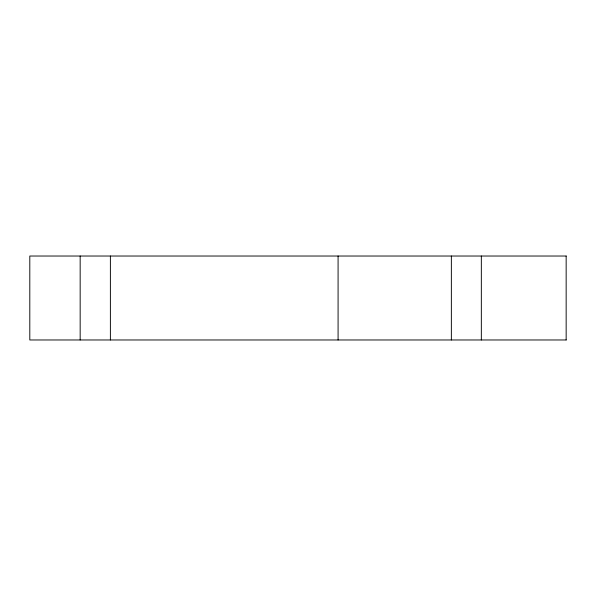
<?xml version="1.0" encoding="UTF-8"?>
<svg xmlns="http://www.w3.org/2000/svg" width="596" height="596" viewBox="0 0 596 596"><rect width="100%" height="100%" fill="white"/><g stroke="black" fill="none" stroke-linecap="round" stroke-linejoin="round"><path stroke-width="0.89" d="M566.2 256.027L29.8 256.027L29.8 339.973L566.2 339.973M566.155 256.027L566.155 339.973M481.337 256.027L481.337 339.973M451.358 256.027L451.358 339.973M338.081 256.027L338.081 339.973M110.387 256.027L110.387 339.973M80.162 256.027L80.162 339.973"/></g></svg>
